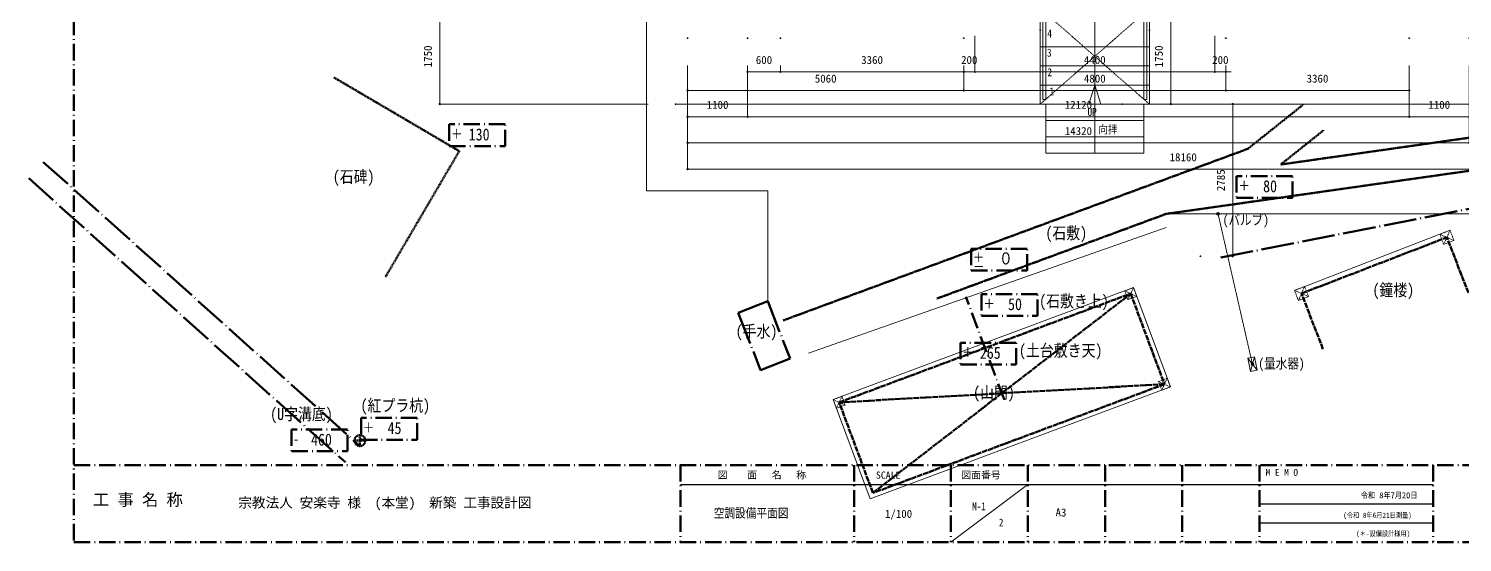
# Model space of a CAD drawing. Units: millimetres at full size. Extents: x -21029 to 20237, y -14043 to 14043.
# Drawn here: x -21029 to 5234, y -14043 to -4640 of the extents above; entities that cross this region are included whole.
import ezdxf
from ezdxf.enums import TextEntityAlignment as Align

# ---------------------------------------------------------------- set-up
doc = ezdxf.new("R2010")
doc.units = ezdxf.units.MM
doc.header["$LTSCALE"] = 50
doc.header["$PDMODE"] = 32
doc.header["$PDSIZE"] = 10
for name, pattern in [('DASHED_DOTTED', [9.25, 6, -1.5, 0.25, -1.5]), ('LONG_DASHED_DOTTED', [15.25, 12, -1.5, 0.25, -1.5]), ('USER1', [2.31, 2, -0.15, 0.01, -0.15]), ('USER12', [0.75, 0.5, -0.25]), ('USER13', [0.375, 0.25, -0.125])]:
    doc.linetypes.add(name, pattern=pattern)
for name, color, linetype, lineweight in [('0-2_KIJUN', 1, 'USER1', 80), ('0-8_0', 7, 'Continuous', 25), ('0-9_HARI', 7, 'Continuous', 15), ('0-D_ZATU', 132, 'Continuous', 18), ('0-E_MOJI', 7, 'Continuous', 15), ('0-F_SETUBI', 7, 'Continuous', 18), ('1-1_SUNPO', 7, 'Continuous', 15), ('1-6_WAKU', 1, 'DASHED_DOTTED', 80), ('1-7_画層2', 7, 'DASHED_DOTTED', 80), ('1-8_LINE', 1, 'LONG_DASHED_DOTTED', 80), ('1-9_HASIRA', 7, 'USER12', 18), ('1-B_画層3', 1, 'USER12', 80), ('1-D_CONCRETE', 7, 'Continuous', 18)]:
    doc.layers.add(name, color=color, linetype=linetype, lineweight=lineweight)
doc.layers.add('1-2_DEFPOINTS', color=7, linetype='Continuous')
doc.styles.add('ＭＳ ゴシック', font='')
doc.styles.get('ＭＳ ゴシック').set_extended_font_data('MS Gothic')

# ---------------------------------------------------------------- blocks, each defined once
blk = doc.blocks.new('_Dot')
at = {"layer": '0-9_HARI'}
for p, q in [((-0.5, 0), (-1, 0)), ((0.25, 0), (-0.25, 0))]:
    blk.add_line(p, q, dxfattribs=at)
blk.add_circle((0, 0), 0.25, dxfattribs=at)
blk = doc.blocks.new('D19')
at = {"layer": '1-1_SUNPO'}
for p, q in [((11260, 9100), (11260, 7200)), ((29420, 9100), (29420, 7200)), ((11310, 7200), (29370, 7200))]:
    blk.add_line(p, q, dxfattribs=at)
at = {"layer": '1-2_DEFPOINTS'}
for p in [(11260, 9600), (29420, 9600), (29420, 7200)]:
    blk.add_point(p, dxfattribs=at)
at = {"layer": '1-1_SUNPO', "xscale": 50, "yscale": 50, "rotation": 180}
blk.add_blockref('_Dot', (11260, 7200), dxfattribs=at)
at = {"layer": '1-1_SUNPO', "xscale": 50, "yscale": 50}
blk.add_blockref('_Dot', (29420, 7200), dxfattribs=at)
at = {"layer": '1-1_SUNPO', "style": 'ＭＳ ゴシック'}
blk.add_text('18160', height=146.6, dxfattribs=at).set_placement((20090, 7300), align=Align.BOTTOM_LEFT)
blk = doc.blocks.new('D21')
at = {"layer": '1-1_SUNPO'}
for p, q in [((11260, 9100), (11260, 7680)), ((25580, 9100), (25580, 7680)), ((11310, 7680), (25530, 7680))]:
    blk.add_line(p, q, dxfattribs=at)
at = {"layer": '1-2_DEFPOINTS'}
for p in [(11260, 9600), (25580, 9600), (25580, 7680)]:
    blk.add_point(p, dxfattribs=at)
at = {"layer": '1-1_SUNPO', "xscale": 50, "yscale": 50, "rotation": 180}
blk.add_blockref('_Dot', (11260, 7680), dxfattribs=at)
at = {"layer": '1-1_SUNPO', "xscale": 50, "yscale": 50}
blk.add_blockref('_Dot', (25580, 7680), dxfattribs=at)
at = {"layer": '1-1_SUNPO', "style": 'ＭＳ ゴシック'}
blk.add_text('14320', height=146.6, dxfattribs=at).set_placement((18170, 7780), align=Align.BOTTOM_LEFT)
blk = doc.blocks.new('D23')
at = {"layer": '1-1_SUNPO'}
for p, q in [((11260, 9100), (11260, 8160)), ((12360, 9100), (12360, 8160)), ((11310, 8160), (12310, 8160))]:
    blk.add_line(p, q, dxfattribs=at)
at = {"layer": '1-2_DEFPOINTS'}
for p in [(11260, 9600), (12360, 9600), (12360, 8160)]:
    blk.add_point(p, dxfattribs=at)
at = {"layer": '1-1_SUNPO', "xscale": 50, "yscale": 50, "rotation": 180}
blk.add_blockref('_Dot', (11260, 8160), dxfattribs=at)
at = {"layer": '1-1_SUNPO', "xscale": 50, "yscale": 50}
blk.add_blockref('_Dot', (12360, 8160), dxfattribs=at)
at = {"layer": '1-1_SUNPO', "style": 'ＭＳ ゴシック'}
blk.add_text('1100', height=146.6, dxfattribs=at).set_placement((11610, 8260), align=Align.BOTTOM_LEFT)
blk = doc.blocks.new('D24')
at = {"layer": '1-1_SUNPO'}
for p, q in [((12360, 9100), (12360, 8160)), ((24480, 9100), (24480, 8160)), ((12410, 8160), (24430, 8160))]:
    blk.add_line(p, q, dxfattribs=at)
at = {"layer": '1-2_DEFPOINTS'}
for p in [(12360, 9600), (24480, 9600), (24480, 8160)]:
    blk.add_point(p, dxfattribs=at)
at = {"layer": '1-1_SUNPO', "xscale": 50, "yscale": 50, "rotation": 180}
blk.add_blockref('_Dot', (12360, 8160), dxfattribs=at)
at = {"layer": '1-1_SUNPO', "xscale": 50, "yscale": 50}
blk.add_blockref('_Dot', (24480, 8160), dxfattribs=at)
at = {"layer": '1-1_SUNPO', "style": 'ＭＳ ゴシック'}
blk.add_text('12120', height=146.6, dxfattribs=at).set_placement((18170, 8260), align=Align.BOTTOM_LEFT)
blk = doc.blocks.new('D25')
at = {"layer": '1-1_SUNPO'}
for p, q in [((24480, 9100), (24480, 8160)), ((25580, 9100), (25580, 8160)), ((24530, 8160), (25530, 8160))]:
    blk.add_line(p, q, dxfattribs=at)
at = {"layer": '1-2_DEFPOINTS'}
for p in [(24480, 9600), (25580, 9600), (25580, 8160)]:
    blk.add_point(p, dxfattribs=at)
at = {"layer": '1-1_SUNPO', "xscale": 50, "yscale": 50, "rotation": 180}
blk.add_blockref('_Dot', (24480, 8160), dxfattribs=at)
at = {"layer": '1-1_SUNPO', "xscale": 50, "yscale": 50}
blk.add_blockref('_Dot', (25580, 8160), dxfattribs=at)
at = {"layer": '1-1_SUNPO', "style": 'ＭＳ ゴシック'}
blk.add_text('1100', height=146.6, dxfattribs=at).set_placement((24830, 8260), align=Align.BOTTOM_LEFT)
blk = doc.blocks.new('D28')
at = {"layer": '1-1_SUNPO'}
for p, q in [((11260, 9100), (11260, 8640)), ((16320, 9100), (16320, 8640)), ((11310, 8640), (16270, 8640))]:
    blk.add_line(p, q, dxfattribs=at)
at = {"layer": '1-2_DEFPOINTS'}
for p in [(11260, 9600), (16320, 9600), (16320, 8640)]:
    blk.add_point(p, dxfattribs=at)
at = {"layer": '1-1_SUNPO', "xscale": 50, "yscale": 50, "rotation": 180}
blk.add_blockref('_Dot', (11260, 8640), dxfattribs=at)
at = {"layer": '1-1_SUNPO', "xscale": 50, "yscale": 50}
blk.add_blockref('_Dot', (16320, 8640), dxfattribs=at)
at = {"layer": '1-1_SUNPO', "style": 'ＭＳ ゴシック'}
blk.add_text('5060', height=146.6, dxfattribs=at).set_placement((13590, 8740), align=Align.BOTTOM_LEFT)
blk = doc.blocks.new('D29')
at = {"layer": '1-1_SUNPO'}
for p, q in [((16320, 9100), (16320, 8640)), ((21120, 9100), (21120, 8640)), ((16370, 8640), (21070, 8640))]:
    blk.add_line(p, q, dxfattribs=at)
at = {"layer": '1-2_DEFPOINTS'}
for p in [(16320, 9600), (21120, 9600), (21120, 8640)]:
    blk.add_point(p, dxfattribs=at)
at = {"layer": '1-1_SUNPO', "xscale": 50, "yscale": 50, "rotation": 180}
blk.add_blockref('_Dot', (16320, 8640), dxfattribs=at)
at = {"layer": '1-1_SUNPO', "xscale": 50, "yscale": 50}
blk.add_blockref('_Dot', (21120, 8640), dxfattribs=at)
at = {"layer": '1-1_SUNPO', "style": 'ＭＳ ゴシック'}
blk.add_text('4800', height=146.6, dxfattribs=at).set_placement((18520, 8740), align=Align.BOTTOM_LEFT)
blk = doc.blocks.new('D30')
at = {"layer": '1-1_SUNPO'}
for p, q in [((21120, 9100), (21120, 8640)), ((24480, 9100), (24480, 8640)), ((21170, 8640), (24430, 8640))]:
    blk.add_line(p, q, dxfattribs=at)
at = {"layer": '1-2_DEFPOINTS'}
for p in [(21120, 9600), (24480, 9600), (24480, 8640)]:
    blk.add_point(p, dxfattribs=at)
at = {"layer": '1-1_SUNPO', "xscale": 50, "yscale": 50, "rotation": 180}
blk.add_blockref('_Dot', (21120, 8640), dxfattribs=at)
at = {"layer": '1-1_SUNPO', "xscale": 50, "yscale": 50}
blk.add_blockref('_Dot', (24480, 8640), dxfattribs=at)
at = {"layer": '1-1_SUNPO', "style": 'ＭＳ ゴシック'}
blk.add_text('3360', height=146.6, dxfattribs=at).set_placement((22600, 8740), align=Align.BOTTOM_LEFT)
blk = doc.blocks.new('D31')
at = {"layer": '1-1_SUNPO'}
for p, q in [((12360, 9100), (12360, 8981)), ((12410, 8981), (12910, 8981)), ((12960, 9100), (12960, 8981))]:
    blk.add_line(p, q, dxfattribs=at)
at = {"layer": '1-2_DEFPOINTS'}
for p in [(12360, 9600), (12960, 9600), (12960, 8981)]:
    blk.add_point(p, dxfattribs=at)
at = {"layer": '1-1_SUNPO', "xscale": 50, "yscale": 50, "rotation": 180}
blk.add_blockref('_Dot', (12360, 8981), dxfattribs=at)
at = {"layer": '1-1_SUNPO', "xscale": 50, "yscale": 50}
blk.add_blockref('_Dot', (12960, 8981), dxfattribs=at)
at = {"layer": '1-1_SUNPO', "style": 'ＭＳ ゴシック'}
blk.add_text('600', height=146.6, dxfattribs=at).set_placement((12510, 9081), align=Align.BOTTOM_LEFT)
blk = doc.blocks.new('D32')
at = {"layer": '1-1_SUNPO'}
for p, q in [((12960, 9100), (12960, 8981)), ((13010, 8981), (16270, 8981)), ((16320, 9100), (16320, 8981))]:
    blk.add_line(p, q, dxfattribs=at)
at = {"layer": '1-2_DEFPOINTS'}
for p in [(12960, 9600), (16320, 9600), (16320, 8981)]:
    blk.add_point(p, dxfattribs=at)
at = {"layer": '1-1_SUNPO', "xscale": 50, "yscale": 50, "rotation": 180}
blk.add_blockref('_Dot', (12960, 8981), dxfattribs=at)
at = {"layer": '1-1_SUNPO', "xscale": 50, "yscale": 50}
blk.add_blockref('_Dot', (16320, 8981), dxfattribs=at)
at = {"layer": '1-1_SUNPO', "style": 'ＭＳ ゴシック'}
blk.add_text('3360', height=146.6, dxfattribs=at).set_placement((14440, 9081), align=Align.BOTTOM_LEFT)
blk = doc.blocks.new('D33')
at = {"layer": '1-1_SUNPO'}
for p, q in [((16520, 9640), (16520, 8981)), ((16270, 8981), (16220, 8981)), ((16320, 9100), (16320, 8981)), ((16320, 8981), (16520, 8981)), ((16570, 8981), (16620, 8981))]:
    blk.add_line(p, q, dxfattribs=at)
at = {"layer": '1-2_DEFPOINTS'}
for p in [(16520, 10140), (16320, 9600), (16520, 8981)]:
    blk.add_point(p, dxfattribs=at)
at = {"layer": '1-1_SUNPO', "xscale": 50, "yscale": 50}
blk.add_blockref('_Dot', (16320, 8981), dxfattribs=at)
at = {"layer": '1-1_SUNPO', "xscale": 50, "yscale": 50, "rotation": 180}
blk.add_blockref('_Dot', (16520, 8981), dxfattribs=at)
at = {"layer": '1-1_SUNPO', "style": 'ＭＳ ゴシック'}
blk.add_text('200', height=146.6, dxfattribs=at).set_placement((16270, 9081), align=Align.BOTTOM_LEFT)
blk = doc.blocks.new('D34')
at = {"layer": '1-1_SUNPO'}
for p, q in [((16520, 9640), (16520, 8981)), ((20920, 9640), (20920, 8981)), ((16570, 8981), (20870, 8981))]:
    blk.add_line(p, q, dxfattribs=at)
at = {"layer": '1-2_DEFPOINTS'}
for p in [(16520, 10140), (20920, 10140), (20920, 8981)]:
    blk.add_point(p, dxfattribs=at)
at = {"layer": '1-1_SUNPO', "xscale": 50, "yscale": 50, "rotation": 180}
blk.add_blockref('_Dot', (16520, 8981), dxfattribs=at)
at = {"layer": '1-1_SUNPO', "xscale": 50, "yscale": 50}
blk.add_blockref('_Dot', (20920, 8981), dxfattribs=at)
at = {"layer": '1-1_SUNPO', "style": 'ＭＳ ゴシック'}
blk.add_text('4400', height=146.6, dxfattribs=at).set_placement((18520, 9081), align=Align.BOTTOM_LEFT)
blk = doc.blocks.new('D35')
at = {"layer": '1-1_SUNPO'}
for p, q in [((20920, 9640), (20920, 8981)), ((20870, 8981), (20820, 8981)), ((20920, 8981), (21120, 8981)), ((21120, 9100), (21120, 8981)), ((21170, 8981), (21220, 8981))]:
    blk.add_line(p, q, dxfattribs=at)
at = {"layer": '1-2_DEFPOINTS'}
for p in [(20920, 10140), (21120, 9600), (21120, 8981)]:
    blk.add_point(p, dxfattribs=at)
at = {"layer": '1-1_SUNPO', "xscale": 50, "yscale": 50}
blk.add_blockref('_Dot', (20920, 8981), dxfattribs=at)
at = {"layer": '1-1_SUNPO', "xscale": 50, "yscale": 50, "rotation": 180}
blk.add_blockref('_Dot', (21120, 8981), dxfattribs=at)
at = {"layer": '1-1_SUNPO', "style": 'ＭＳ ゴシック'}
blk.add_text('200', height=146.6, dxfattribs=at).set_placement((20870, 9081), align=Align.BOTTOM_LEFT)
blk = doc.blocks.new('D36')
at = {"layer": '1-1_SUNPO'}
for p, q in [((17720, 10242.86), (17720, 10581.49)), ((17770, 10581.49), (19670, 10581.49)), ((19720, 10242.86), (19720, 10581.49))]:
    blk.add_line(p, q, dxfattribs=at)
at = {"layer": '1-2_DEFPOINTS'}
for p in [(19720, 10581.49), (17720, 9742.86), (19720, 9742.86)]:
    blk.add_point(p, dxfattribs=at)
at = {"layer": '1-1_SUNPO', "xscale": 50, "yscale": 50, "rotation": 180}
blk.add_blockref('_Dot', (17720, 10581.49), dxfattribs=at)
at = {"layer": '1-1_SUNPO', "xscale": 50, "yscale": 50}
blk.add_blockref('_Dot', (19720, 10581.49), dxfattribs=at)
at = {"layer": '1-1_SUNPO', "style": 'ＭＳ ゴシック'}
blk.add_text('2000', height=146.6, dxfattribs=at).set_placement((18520, 10681.49), align=Align.BOTTOM_LEFT)
blk = doc.blocks.new('D43')
at = {"layer": '1-1_SUNPO'}
for p, q in [((19720, 10140), (20110.46, 10140)), ((20110.46, 8440), (20110.46, 10090)), ((19720, 8390), (20110.46, 8390))]:
    blk.add_line(p, q, dxfattribs=at)
at = {"layer": '1-2_DEFPOINTS'}
for p in [(19220, 10140), (20110.46, 10140), (19220, 8390)]:
    blk.add_point(p, dxfattribs=at)
at = {"layer": '1-1_SUNPO', "xscale": 50, "yscale": 50}
for p, rotation in [((20110.46, 10140), 90), ((20110.46, 8390), 270)]:
    blk.add_blockref('_Dot', p, dxfattribs=dict(at, rotation=rotation))
at = {"layer": '1-1_SUNPO', "style": 'ＭＳ ゴシック'}
blk.add_text('1750', height=146.6, rotation=90, dxfattribs=at).set_placement((20010.46, 9065), align=Align.BOTTOM_LEFT)
blk = doc.blocks.new('D44')
at = {"layer": '1-1_SUNPO'}
for p, q in [((19720, 8390), (21245.84, 8390)), ((21245.84, 5655.35), (21245.84, 8340)), ((21155.1, 5605.35), (21245.84, 5605.35))]:
    blk.add_line(p, q, dxfattribs=at)
at = {"layer": '1-2_DEFPOINTS'}
for p in [(19220, 8390), (21245.84, 8390), (20655.1, 5605.35)]:
    blk.add_point(p, dxfattribs=at)
at = {"layer": '1-1_SUNPO', "xscale": 50, "yscale": 50}
for p, rotation in [((21245.84, 8390), 90), ((21245.84, 5605.35), 270)]:
    blk.add_blockref('_Dot', p, dxfattribs=dict(at, rotation=rotation))
at = {"layer": '1-1_SUNPO', "style": 'ＭＳ ゴシック'}
blk.add_text('2785', height=146.6, rotation=90, dxfattribs=at).set_placement((21145.84, 6797.68), align=Align.BOTTOM_LEFT)
blk = doc.blocks.new('D69')
at = {"layer": '1-1_SUNPO'}
for p, q in [((10540, 10140), (6720, 10140)), ((6720, 8440), (6720, 10090)), ((10540, 8390), (6720, 8390))]:
    blk.add_line(p, q, dxfattribs=at)
at = {"layer": '1-2_DEFPOINTS'}
for p in [(6720, 10140), (11040, 10140), (11040, 8390)]:
    blk.add_point(p, dxfattribs=at)
at = {"layer": '1-1_SUNPO', "xscale": 50, "yscale": 50}
for p, rotation in [((6720, 10140), 90), ((6720, 8390), 270)]:
    blk.add_blockref('_Dot', p, dxfattribs=dict(at, rotation=rotation))
at = {"layer": '1-1_SUNPO', "style": 'ＭＳ ゴシック'}
blk.add_text('1750', height=146.6, rotation=90, dxfattribs=at).set_placement((6620, 9065), align=Align.BOTTOM_LEFT)

msp = doc.modelspace()

# ---------------------------------------------------------------- linework, layer by layer
at = {"layer": '0-2_KIJUN'}
for p, q in [((5344.96, -9477.57), (4952.26, -8460.15)), ((-6181.12, -11480.81), (-840.41, -9490.18)), ((-5562.93, -13139.34), (-840.41, -9490.18)), ((-840.41, -9490.18), (-222.23, -11148.72)), ((-222.23, -11148.72), (-6181.12, -11480.81)), ((-222.23, -11148.72), (-5562.93, -13139.34)), ((-5562.93, -13139.34), (-6181.12, -11480.81))]:
    msp.add_line(p, q, dxfattribs=at)
msp.add_lwpolyline([(2681.54, -10505.56), (2288.85, -9488.13), (4952.26, -8460.15)], dxfattribs=at)
at = {"layer": '0-8_0', "color": 2}
for p, q in [((-9087.71, -12982.32), (4700.17, -12982.32)), ((1518.35, -13335.86), (4700.17, -13335.86)), ((1518.35, -13689.39), (4700.17, -13689.39))]:
    msp.add_line(p, q, dxfattribs=at)
at = {"layer": '0-D_ZATU'}
for p, q in [((-2498.02, -4121.15), (-2498.02, -6021.15)), ((-498.02, -4121.15), (-498.02, -6021.15)), ((-2448.02, -4271.15), (-2448.02, -5938.11)), ((-2398.02, -4271.15), (-2398.02, -5938.11)), ((-1498.02, -4271.15), (-1498.02, -6021.15)), ((-598.02, -4271.15), (-598.02, -5938.11)), ((-548.02, -4271.15), (-548.02, -5938.11)), ((-2498.02, -4971.15), (-498.02, -4971.15)), ((-2498.02, -5321.15), (-498.02, -5321.15)), ((-2498.02, -5671.15), (-498.02, -5671.15)), ((-1498.02, -5671.15), (-1610.15, -6021.15)), ((-1498.02, -5671.15), (-1385.88, -6021.15)), ((-2498.02, -6021.15), (-498.02, -6021.15)), ((-2448.02, -5938.11), (-2398.02, -5938.11)), ((-2398.02, -6021.15), (-2398.02, -6921.15)), ((-1498.02, -6021.15), (-1498.02, -6921.15)), ((-598.02, -5938.11), (-548.02, -5938.11)), ((-598.02, -6021.15), (-598.02, -6921.15)), ((-2398.02, -6321.15), (-598.02, -6321.15)), ((-2398.02, -6621.15), (-598.02, -6621.15)), ((-2398.02, -6921.15), (-598.02, -6921.15)), ((-6740.45, -10580.85), (-190.45, -8280.85))]:
    msp.add_line(p, q, dxfattribs=at)
at = {"layer": '0-D_ZATU', "linetype": 'USER13'}
for p, q in [((-2498.02, -6021.15), (-498.02, -4271.15)), ((-498.02, -6021.15), (-2498.02, -4271.15))]:
    msp.add_line(p, q, dxfattribs=at)
at = {"layer": '0-E_MOJI', "lineweight": 18}
for p, q in [((-7490.45, -9630.85), (-7490.45, -7606.78)), ((-4138.21, -14042.93), (-2724.07, -12982.32))]:
    msp.add_line(p, q, dxfattribs=at)
at = {"layer": '0-E_MOJI', "color": 3, "lineweight": 20}
for p, q in [((2159.55, -9430.85), (5009.55, -8330.85)), ((-6290.45, -11430.85), (-790.45, -9380.85)), ((-790.45, -9380.85), (-112.89, -11198.68)), ((-5612.89, -13248.68), (-112.89, -11198.68)), ((-6290.45, -11430.85), (-5612.89, -13248.68))]:
    msp.add_line(p, q, dxfattribs=at)
at = {"layer": '0-F_SETUBI'}
for p, q in [((1721.31, -7769.7), (1773.58, -7769.7)), ((1721.31, -7769.7), (1773.58, -7769.7)), ((759.55, -8004.71), (759.55, -8056.98)), ((759.55, -8004.71), (759.55, -8056.98)), ((1475.25, -10891.24), (1303.85, -10670.45)), ((1352.66, -10915.64), (1426.44, -10646.05)), ((1389.55, -10754.71), (1389.55, -10806.98)), ((1363.41, -10780.85), (1415.69, -10780.85))]:
    msp.add_line(p, q, dxfattribs=at)
at = {"layer": '0-F_SETUBI', "linetype": 'USER13'}
msp.add_line((759.55, -8030.85), (1389.55, -10780.85), dxfattribs=at)
at = {"layer": '0-F_SETUBI'}
msp.add_lwpolyline([(1352.66, -10915.64), (1475.25, -10891.24), (1426.44, -10646.05), (1303.85, -10670.45)], close=True, dxfattribs=at)
for centre in [(759.55, -8030.85), (1389.55, -10780.85)]:
    msp.add_circle(centre, 26.14, dxfattribs=at)
at = {"layer": '1-1_SUNPO', "color": 254, "lineweight": 18}
for p, q in [((-2498.02, -6021.15), (-9178.02, -6021.15)), ((-598.02, -6021.15), (11461.98, -6021.15)), ((-190.45, -8030.85), (11461.98, -8030.85))]:
    msp.add_line(p, q, dxfattribs=at)
at = {"layer": '1-6_WAKU'}
for p, q in [((-20200.84, 14042.93), (-20200.84, -14042.93)), ((-20200.84, -12628.79), (20200.84, -12628.79)), ((-9087.71, -12628.79), (-9087.71, -14042.93)), ((-5905.89, -12628.79), (-5905.89, -14042.93)), ((-4138.21, -12628.79), (-4138.21, -14042.93)), ((-2724.07, -12628.79), (-2724.07, -14042.93)), ((-1309.93, -12628.79), (-1309.93, -14042.93)), ((104.21, -12628.79), (104.21, -14042.93)), ((1518.35, -12628.79), (1518.35, -14042.93)), ((4700.17, -12628.79), (4700.17, -14042.93)), ((-20200.84, -14042.93), (20200.84, -14042.93)), ((-20200.84, -14042.93), (20200.84, -14042.93))]:
    msp.add_line(p, q, dxfattribs=at)
at = {"layer": '1-7_画層2', "color": 1}
msp.add_line((-3161.51, -11422.52), (-3860.02, -9548.47), dxfattribs=at)
for points in [[(-13324.07, -6789.46), (-12299.18, -6789.46), (-12299.18, -6391.04), (-13324.07, -6391.04)], [(1100.5, -7737.57), (2125.39, -7737.57), (2125.39, -7339.15), (1100.5, -7339.15)], [(-3764.37, -9069.34), (-2739.48, -9069.34), (-2739.48, -8670.92), (-3764.37, -8670.92)], [(-3571.68, -9896.99), (-2546.79, -9896.99), (-2546.79, -9498.57), (-3571.68, -9498.57)], [(-3961.46, -10786.71), (-2936.57, -10786.71), (-2936.57, -10388.29), (-3961.46, -10388.29)], [(-14938.01, -12164.64), (-13913.12, -12164.64), (-13913.12, -11766.22), (-14938.01, -11766.22)], [(-16212.94, -12376.84), (-15188.05, -12376.84), (-15188.05, -11978.42), (-16212.94, -11978.42)]]:
    msp.add_lwpolyline(points, close=True, dxfattribs=at)
at = {"layer": '1-8_LINE', "linetype": 'USER13'}
for p, q in [((-15440.45, -5530.85), (-13140.45, -6880.85)), ((1304.66, -6839.52), (2319.55, -6030.85)), ((1906.96, -7126.78), (2699.15, -6495.55)), ((1906.96, -7126.78), (5346.66, -6638.02)), ((-13140.45, -6880.85), (-14490.45, -9180.85)), ((-7208.71, -9981.36), (1304.66, -6839.52)), ((-190.45, -8030.85), (5439.55, -7230.85)), ((-4390.45, -9580.85), (-190.45, -8030.85))]:
    msp.add_line(p, q, dxfattribs=at)
at = {"layer": '1-8_LINE'}
for p, q in [((-20760.45, -7080.85), (-14960.45, -12280.85)), ((-21028.75, -7377.53), (-15227.47, -12578.67)), ((809.55, -8830.85), (6409.55, -7730.85))]:
    msp.add_line(p, q, dxfattribs=at)
for points in [[(-8030.72, -9841.81), (-7490.45, -9630.85), (-7080.45, -10680.85)], [(-8030.72, -9841.81), (-7620.72, -10891.81), (-7080.45, -10680.85)]]:
    msp.add_lwpolyline(points, dxfattribs=at)
at = {"layer": '1-9_HASIRA'}
for p, q in [((5081.56, -8517.43), (4822.96, -8402.86)), ((5009.55, -8330.85), (4894.98, -8589.44)), ((-731.08, -9540.14), (-949.75, -9440.22)), ((-790.45, -9380.85), (-890.37, -9599.51)), ((2418.15, -9545.41), (2159.55, -9430.85)), ((2346.13, -9358.83), (2231.56, -9617.43)), ((-112.89, -11198.68), (-331.56, -11098.76)), ((-172.27, -11039.38), (-272.19, -11258.05)), ((-6071.78, -11530.77), (-6290.45, -11430.85)), ((-6131.16, -11371.47), (-6231.08, -11590.14))]:
    msp.add_line(p, q, dxfattribs=at)
for points in [[(5009.55, -8330.85), (5081.56, -8517.43), (4894.98, -8589.44), (4822.96, -8402.86)], [(-790.45, -9380.85), (-731.08, -9540.14), (-890.37, -9599.51), (-949.75, -9440.22)], [(2346.13, -9358.83), (2418.15, -9545.41), (2231.56, -9617.43), (2159.55, -9430.85)], [(-172.27, -11039.38), (-112.89, -11198.68), (-272.19, -11258.05), (-331.56, -11098.76)], [(-6131.16, -11371.47), (-6071.78, -11530.77), (-6231.08, -11590.14), (-6290.45, -11430.85)]]:
    msp.add_lwpolyline(points, close=True, dxfattribs=at)
at = {"layer": '1-B_画層3'}
for p, q in [((-14960.45, -12080.85), (-14960.45, -12280.85)), ((-15060.45, -12180.85), (-14860.45, -12180.85))]:
    msp.add_line(p, q, dxfattribs=at)
msp.add_circle((-14960.45, -12180.85), 100, dxfattribs=at)
at = {"layer": '1-D_CONCRETE'}
for p, q in [((-9708.02, -7606.78), (-9708.02, 8826.35)), ((-7490.45, -7606.78), (-9708.02, -7606.78))]:
    msp.add_line(p, q, dxfattribs=at)

# ---------------------------------------------------------------- block references
at = {"layer": '1-1_SUNPO'}
for name in ['D36', 'D69', 'D33', 'D34', 'D43', 'D35', 'D19', 'D21', 'D23', 'D28', 'D24', 'D31', 'D32', 'D29', 'D30', 'D25', 'D44']:
    msp.add_blockref(name, (-20218.02, -14411.15), dxfattribs=at)

# ---------------------------------------------------------------- texts
at = {"layer": '0-8_0', "style": 'ＭＳ ゴシック'}
for s, height, p in [('図    面   名   称', 132, (-8404.1, -12915.86)), ('SCALE', 132, (-5507.92, -12918.39)), ('図面番号', 132, (-3943.09, -12917.54)), ('M E M O', 124.6, (1631.41, -12863.2)), ('M E M O', 124.6, (1631.41, -12863.2)), ('工 事 名 称', 219.9, (-19852.74, -13438.09)), ('1/100', 146.6, (-5342.9, -13639.04))]:
    msp.add_text(s, height=height, dxfattribs=at).set_placement(p, align=Align.BOTTOM_LEFT)
at = {"layer": '0-D_ZATU', "color": 7, "style": 'ＭＳ ゴシック', "width": 0.85}
for s, p in [('4', (-2368.33, -4845.63)), ('3', (-2374.17, -5196.44)), ('2', (-2365.75, -5554.97)), ('1', (-2328.74, -5906.88)), ('UP', (-1631.37, -6282.59))]:
    msp.add_text(s, height=146.6, dxfattribs=at).set_placement(p, align=Align.BOTTOM_LEFT)
at = {"layer": '0-E_MOJI', "style": 'ＭＳ ゴシック', "width": 0.85}
for s, height, p in [('向拝', 146.6, (-1432.69, -6602.55)), ('(石碑)', 219.9, (-15457.58, -7527.05)), ('(石敷)', 219.9, (-2402.94, -8556.67)), ('(鐘楼)', 219.9, (3587.79, -9599.64)), ('(手水)', 219.9, (-8077.17, -10356.35)), ('(山門)', 219.9, (-3727.74, -11477.74)), ('令和 8年7月20日', 110, (3375.25, -13270.13)), ('M-1', 143.3, (-3745, -13498.27)), ('空調設備平面図', 168.6, (-8478.73, -13641.25)), ('2', 143.3, (-3255.29, -13796.43)), ('(令和 8年6月21日測量)', 95.31, (3052.84, -13623.66)), ('(＊-設備設計様用)', 95.31, (3287.9, -13959))]:
    msp.add_text(s, height=height, dxfattribs=at).set_placement(p, align=Align.BOTTOM_LEFT)
at = {"layer": '0-E_MOJI', "style": 'ＭＳ ゴシック'}
for s, height, p in [('宗教法人 安楽寺 様  (本堂)  新築 工事設計図', 183.3, (-17189.47, -13463.17)), ('A3', 146.6, (-2217.01, -13614.04))]:
    msp.add_text(s, height=height, dxfattribs=at).set_placement(p, align=Align.BOTTOM_LEFT)
at = {"layer": '0-F_SETUBI', "style": 'ＭＳ ゴシック', "width": 0.85}
for s, p in [('(バルブ)', (843.54, -8286.55)), ('(量水器)', (1497.37, -10916.23))]:
    msp.add_text(s, height=183.3, dxfattribs=at).set_placement(p, align=Align.BOTTOM_LEFT)
at = {"layer": '1-7_画層2', "style": 'ＭＳ ゴシック', "width": 0.85}
for s, height, p in [('＋', 183.3, (-13293.12, -6712.05)), ('130', 219.9, (-12966.74, -6751.63)), ('＋', 183.3, (1131.46, -7660.16)), (' 80', 219.9, (1457.83, -7699.74)), ('＋', 183.3, (-3733.41, -8971.67)), ('０', 219.9, (-3254.89, -9021.38)), ('－', 183.3, (-3728.37, -9142.48)), ('＋', 183.3, (-3540.72, -9819.58)), (' 50', 219.9, (-3214.35, -9859.16)), ('(石敷き上)', 219.9, (-2517.35, -9802.85)), ('＋', 183.3, (-3930.5, -10709.31)), ('265', 219.9, (-3604.13, -10748.88)), ('(土台敷き天)', 219.9, (-2887.37, -10706.37)), ('(U字溝底)', 219.9, (-16604.91, -11869.94)), ('(紅プラ杭)', 219.9, (-14949.74, -11713.58)), ('460', 219.9, (-15855.61, -12339.01)), ('＋', 183.3, (-14907.05, -12087.24)), (' 45 ', 219.9, (-14580.68, -12126.81)), ('-', 183.3, (-16181.98, -12299.44))]:
    msp.add_text(s, height=height, dxfattribs=at).set_placement(p, align=Align.BOTTOM_LEFT)

doc.saveas('drawing.dxf')
